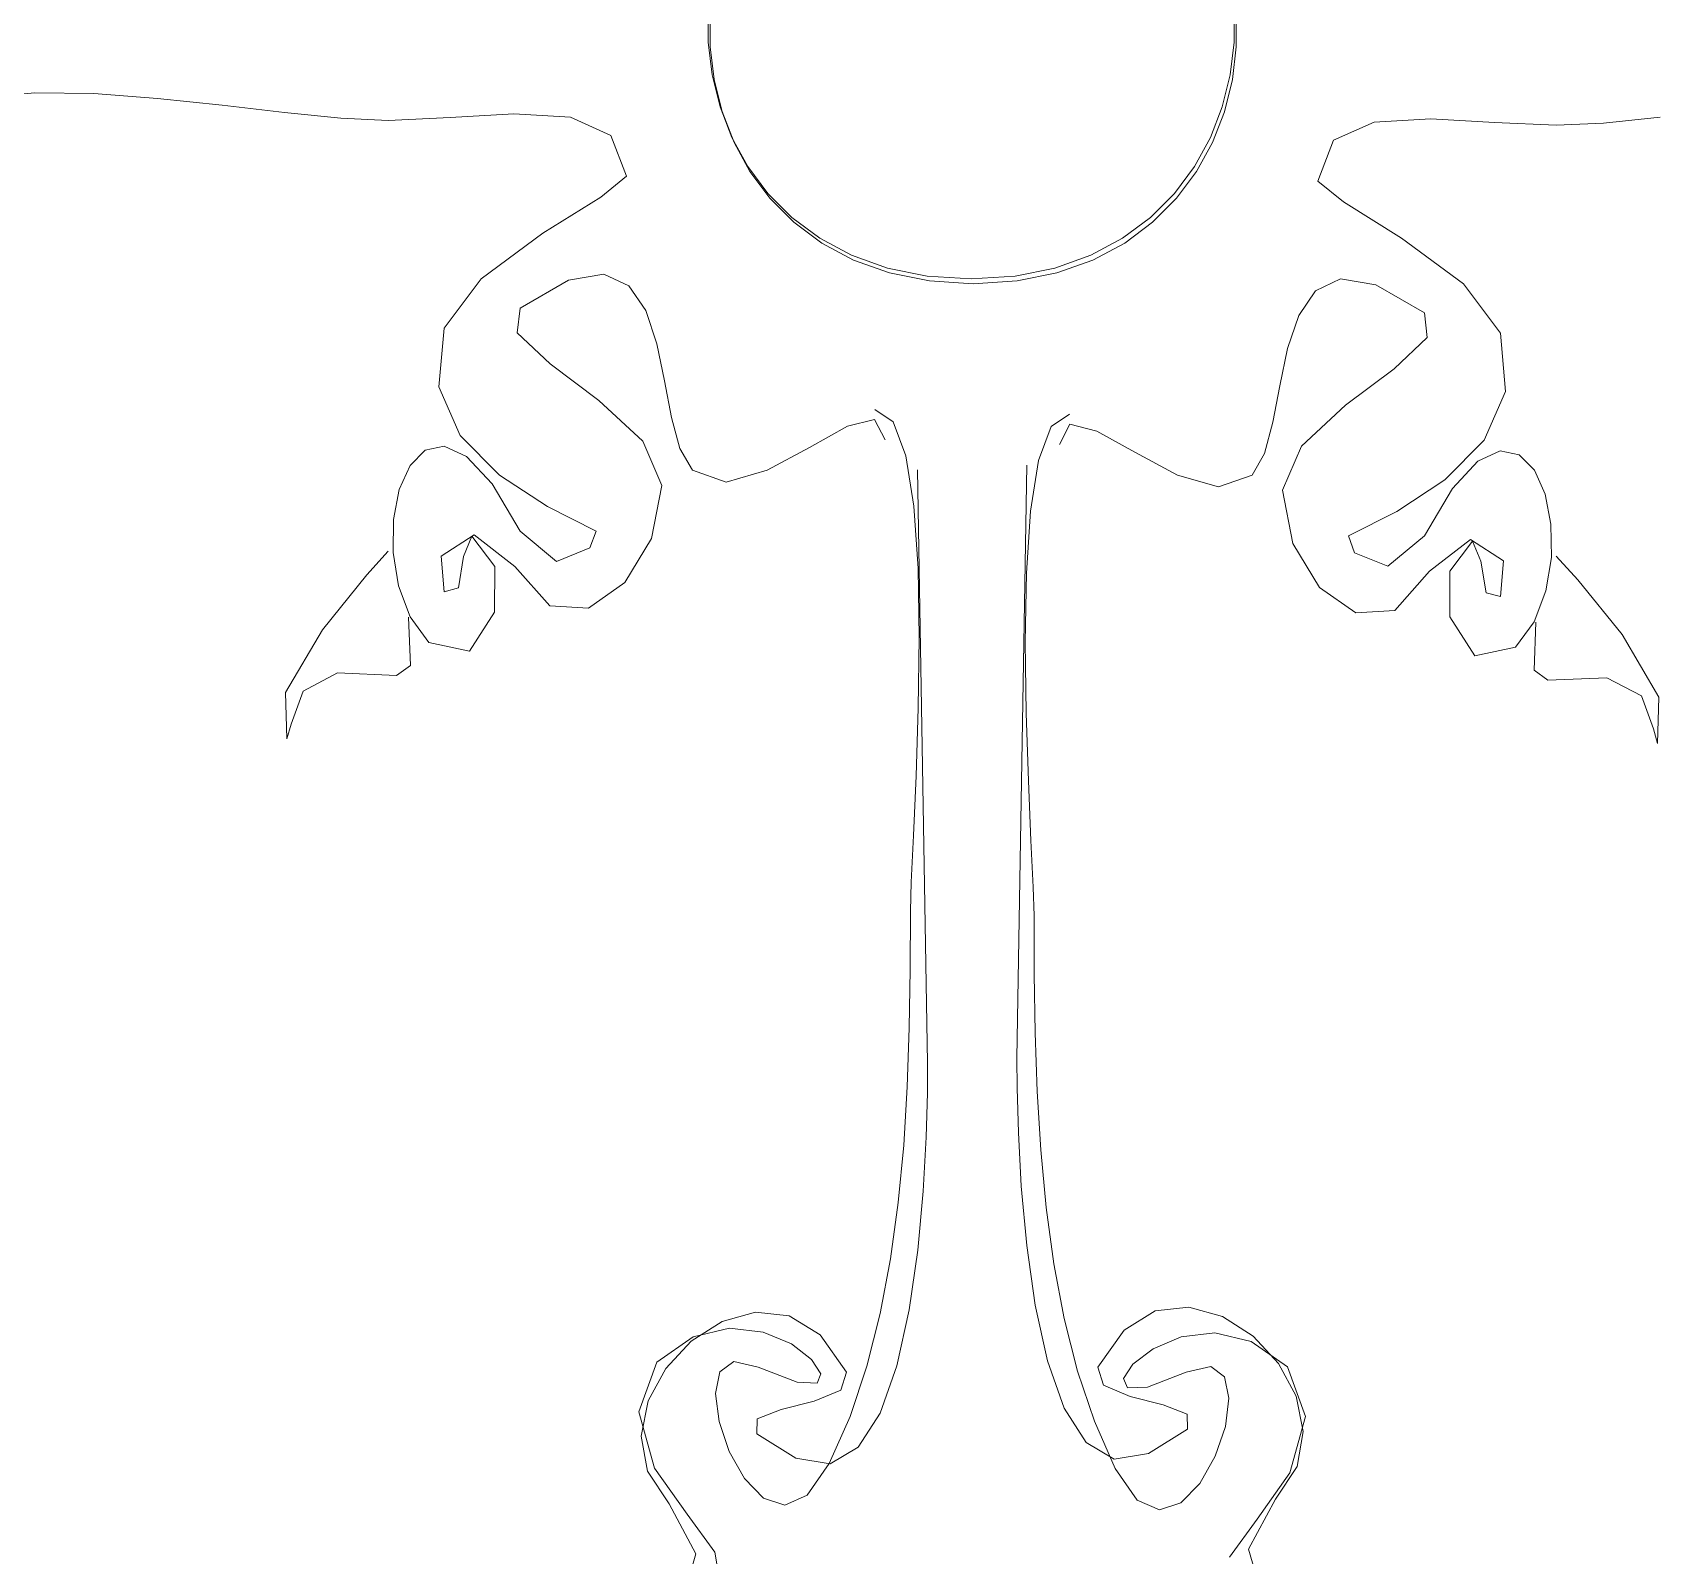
# Model space of a CAD drawing. Header units: centimetres. Extents: x 134057 to 145613, y 5028 to 39996.
# Drawn here: x 136033.87 to 136077.32, y 17554.02 to 17594.7 of the extents above; entities that cross this region are included whole.
import ezdxf

# ---------------------------------------------------------------- set-up
doc = ezdxf.new("R2010")
doc.units = ezdxf.units.CM
doc.layers.add('TEXT', color=3, linetype='Continuous', lineweight=20)

msp = doc.modelspace()

# ---------------------------------------------------------------- linework, layer by layer
at = {"layer": 'TEXT', "color": 2, "linetype": 'Continuous', "lineweight": 13}
for p, q in [((136051.913, 17594.446), (136051.913, 17595.328)), ((136051.913, 17594.446), (136051.913, 17595.328)), ((136065.965, 17595.326), (136065.964, 17594.445)), ((136065.965, 17595.326), (136065.964, 17594.445)), ((136051.968, 17594.319), (136051.968, 17595.2)), ((136051.968, 17594.319), (136051.968, 17595.2)), ((136066.019, 17595.199), (136066.019, 17594.317)), ((136066.019, 17595.199), (136066.019, 17594.317)), ((136052.019, 17593.571), (136051.913, 17594.446)), ((136052.019, 17593.571), (136051.913, 17594.446)), ((136065.964, 17594.445), (136065.858, 17593.569)), ((136065.964, 17594.445), (136065.858, 17593.569)), ((136052.074, 17593.444), (136051.968, 17594.319)), ((136052.074, 17593.444), (136051.968, 17594.319)), ((136066.019, 17594.317), (136065.913, 17593.442)), ((136066.019, 17594.317), (136065.913, 17593.442)), ((136052.232, 17592.716), (136052.019, 17593.571)), ((136052.232, 17592.716), (136052.019, 17593.571)), ((136065.858, 17593.569), (136065.645, 17592.714)), ((136065.858, 17593.569), (136065.645, 17592.714)), ((136032.549, 17592.959), (136033.93, 17593.092)), ((136032.549, 17592.959), (136033.93, 17593.092)), ((136033.93, 17593.092), (136035.514, 17593.07)), ((136033.93, 17593.092), (136035.514, 17593.07)), ((136052.287, 17592.588), (136052.074, 17593.444)), ((136052.287, 17592.588), (136052.074, 17593.444)), ((136065.913, 17593.442), (136065.7, 17592.587)), ((136065.913, 17593.442), (136065.7, 17592.587)), ((136035.514, 17593.07), (136037.213, 17592.942)), ((136035.514, 17593.07), (136037.213, 17592.942)), ((136037.213, 17592.942), (136038.936, 17592.757)), ((136037.213, 17592.942), (136038.936, 17592.757)), ((136038.936, 17592.757), (136040.597, 17592.563)), ((136038.936, 17592.757), (136040.597, 17592.563)), ((136052.551, 17591.894), (136052.232, 17592.716)), ((136052.551, 17591.894), (136052.232, 17592.716)), ((136065.645, 17592.714), (136065.326, 17591.893)), ((136065.645, 17592.714), (136065.326, 17591.893)), ((136040.597, 17592.563), (136042.105, 17592.411)), ((136040.597, 17592.563), (136042.105, 17592.411)), ((136042.105, 17592.411), (136043.372, 17592.35)), ((136042.105, 17592.411), (136043.372, 17592.35)), ((136043.372, 17592.35), (136045.021, 17592.429)), ((136043.372, 17592.35), (136045.021, 17592.429)), ((136045.021, 17592.429), (136046.722, 17592.527)), ((136045.021, 17592.429), (136046.722, 17592.527)), ((136046.722, 17592.527), (136048.235, 17592.437)), ((136046.722, 17592.527), (136048.235, 17592.437)), ((136048.235, 17592.437), (136049.319, 17591.951)), ((136048.235, 17592.437), (136049.319, 17591.951)), ((136052.606, 17591.767), (136052.287, 17592.588)), ((136052.606, 17591.767), (136052.287, 17592.588)), ((136065.7, 17592.587), (136065.381, 17591.765)), ((136065.7, 17592.587), (136065.381, 17591.765)), ((136069.697, 17592.31), (136068.613, 17591.824)), ((136069.697, 17592.31), (136068.613, 17591.824)), ((136071.21, 17592.4), (136069.697, 17592.31)), ((136071.21, 17592.4), (136069.697, 17592.31)), ((136072.912, 17592.301), (136071.21, 17592.4)), ((136072.912, 17592.301), (136071.21, 17592.4)), ((136074.561, 17592.222), (136072.912, 17592.301)), ((136074.561, 17592.222), (136072.912, 17592.301)), ((136075.828, 17592.284), (136074.561, 17592.222)), ((136075.828, 17592.284), (136074.561, 17592.222)), ((136077.336, 17592.436), (136075.828, 17592.284)), ((136077.336, 17592.436), (136075.828, 17592.284)), ((136049.319, 17591.951), (136049.734, 17590.861)), ((136049.319, 17591.951), (136049.734, 17590.861)), ((136052.977, 17591.119), (136052.551, 17591.894)), ((136052.977, 17591.119), (136052.551, 17591.894)), ((136065.326, 17591.893), (136064.9, 17591.118)), ((136065.326, 17591.893), (136064.9, 17591.118)), ((136068.613, 17591.824), (136068.199, 17590.733)), ((136068.613, 17591.824), (136068.199, 17590.733)), ((136053.032, 17590.991), (136052.606, 17591.767)), ((136053.032, 17590.991), (136052.606, 17591.767)), ((136065.381, 17591.765), (136064.955, 17590.99)), ((136065.381, 17591.765), (136064.955, 17590.99)), ((136053.509, 17590.404), (136052.977, 17591.119)), ((136053.509, 17590.404), (136052.977, 17591.119)), ((136053.564, 17590.276), (136053.032, 17590.991)), ((136053.564, 17590.276), (136053.032, 17590.991)), ((136064.9, 17591.118), (136064.368, 17590.402)), ((136064.9, 17591.118), (136064.368, 17590.402)), ((136064.955, 17590.99), (136064.423, 17590.275)), ((136064.955, 17590.99), (136064.423, 17590.275)), ((136049.734, 17590.861), (136049.049, 17590.302)), ((136049.734, 17590.861), (136049.049, 17590.302)), ((136068.199, 17590.733), (136068.884, 17590.175)), ((136068.199, 17590.733), (136068.884, 17590.175)), ((136049.049, 17590.302), (136047.5, 17589.338)), ((136049.049, 17590.302), (136047.5, 17589.338)), ((136054.148, 17589.762), (136053.509, 17590.404)), ((136054.148, 17589.762), (136053.509, 17590.404)), ((136054.203, 17589.634), (136053.564, 17590.276)), ((136054.203, 17589.634), (136053.564, 17590.276)), ((136064.368, 17590.402), (136063.729, 17589.761)), ((136064.368, 17590.402), (136063.729, 17589.761)), ((136064.423, 17590.275), (136063.784, 17589.633)), ((136064.423, 17590.275), (136063.784, 17589.633)), ((136068.884, 17590.175), (136070.432, 17589.21)), ((136068.884, 17590.175), (136070.432, 17589.21)), ((136054.893, 17589.206), (136054.148, 17589.762)), ((136054.893, 17589.206), (136054.148, 17589.762)), ((136054.948, 17589.079), (136054.203, 17589.634)), ((136054.948, 17589.079), (136054.203, 17589.634)), ((136063.729, 17589.761), (136062.984, 17589.205)), ((136063.729, 17589.761), (136062.984, 17589.205)), ((136063.784, 17589.633), (136063.039, 17589.078)), ((136063.784, 17589.633), (136063.039, 17589.078)), ((136047.5, 17589.338), (136045.851, 17588.12)), ((136047.5, 17589.338), (136045.851, 17588.12)), ((136055.744, 17588.751), (136054.893, 17589.206)), ((136055.744, 17588.751), (136054.893, 17589.206)), ((136062.984, 17589.205), (136062.132, 17588.75)), ((136062.984, 17589.205), (136062.132, 17588.75)), ((136070.432, 17589.21), (136072.082, 17587.992)), ((136070.432, 17589.21), (136072.082, 17587.992)), ((136055.799, 17588.623), (136054.948, 17589.079)), ((136055.799, 17588.623), (136054.948, 17589.079)), ((136056.702, 17588.409), (136055.744, 17588.751)), ((136056.702, 17588.409), (136055.744, 17588.751)), ((136062.132, 17588.75), (136061.174, 17588.408)), ((136062.132, 17588.75), (136061.174, 17588.408)), ((136063.039, 17589.078), (136062.187, 17588.623)), ((136063.039, 17589.078), (136062.187, 17588.623)), ((136056.757, 17588.281), (136055.799, 17588.623)), ((136056.757, 17588.281), (136055.799, 17588.623)), ((136057.767, 17588.193), (136056.702, 17588.409)), ((136057.767, 17588.193), (136056.702, 17588.409)), ((136061.174, 17588.408), (136060.11, 17588.193)), ((136061.174, 17588.408), (136060.11, 17588.193)), ((136062.187, 17588.623), (136061.229, 17588.281)), ((136062.187, 17588.623), (136061.229, 17588.281)), ((136045.851, 17588.12), (136044.861, 17586.8)), ((136045.851, 17588.12), (136044.861, 17586.8)), ((136046.891, 17587.341), (136048.185, 17588.088)), ((136046.891, 17587.341), (136048.185, 17588.088)), ((136048.185, 17588.088), (136049.133, 17588.245)), ((136048.185, 17588.088), (136049.133, 17588.245)), ((136049.133, 17588.245), (136049.799, 17587.933)), ((136049.133, 17588.245), (136049.799, 17587.933)), ((136049.799, 17587.933), (136050.248, 17587.273)), ((136049.799, 17587.933), (136050.248, 17587.273)), ((136057.822, 17588.066), (136056.757, 17588.281)), ((136057.822, 17588.066), (136056.757, 17588.281)), ((136058.937, 17588.118), (136057.767, 17588.193)), ((136058.937, 17588.118), (136057.767, 17588.193)), ((136058.992, 17587.99), (136057.822, 17588.066)), ((136058.992, 17587.99), (136057.822, 17588.066)), ((136058.939, 17588.118), (136058.937, 17588.118)), ((136058.939, 17588.118), (136058.937, 17588.118)), ((136060.11, 17588.193), (136058.939, 17588.118)), ((136060.11, 17588.193), (136058.939, 17588.118)), ((136058.994, 17587.99), (136058.992, 17587.99)), ((136058.994, 17587.99), (136058.992, 17587.99)), ((136060.165, 17588.065), (136058.994, 17587.99)), ((136060.165, 17588.065), (136058.994, 17587.99)), ((136061.229, 17588.281), (136060.165, 17588.065)), ((136061.229, 17588.281), (136060.165, 17588.065)), ((136068.799, 17588.118), (136068.133, 17587.805)), ((136068.799, 17588.118), (136068.133, 17587.805)), ((136069.747, 17587.961), (136068.799, 17588.118)), ((136069.747, 17587.961), (136068.799, 17588.118)), ((136071.041, 17587.214), (136069.747, 17587.961)), ((136071.041, 17587.214), (136069.747, 17587.961)), ((136072.082, 17587.992), (136073.072, 17586.672)), ((136072.082, 17587.992), (136073.072, 17586.672)), ((136068.133, 17587.805), (136067.685, 17587.145)), ((136068.133, 17587.805), (136067.685, 17587.145)), ((136046.818, 17586.68), (136046.891, 17587.341)), ((136046.818, 17586.68), (136046.891, 17587.341)), ((136050.248, 17587.273), (136050.544, 17586.387)), ((136050.248, 17587.273), (136050.544, 17586.387)), ((136067.685, 17587.145), (136067.389, 17586.259)), ((136067.685, 17587.145), (136067.389, 17586.259)), ((136071.115, 17586.552), (136071.041, 17587.214)), ((136071.115, 17586.552), (136071.041, 17587.214)), ((136044.861, 17586.8), (136044.724, 17585.236)), ((136044.861, 17586.8), (136044.724, 17585.236)), ((136047.699, 17585.849), (136046.818, 17586.68)), ((136047.699, 17585.849), (136046.818, 17586.68)), ((136073.072, 17586.672), (136073.208, 17585.109)), ((136073.072, 17586.672), (136073.208, 17585.109)), ((136050.544, 17586.387), (136050.752, 17585.396)), ((136050.544, 17586.387), (136050.752, 17585.396)), ((136067.389, 17586.259), (136067.181, 17585.268)), ((136067.389, 17586.259), (136067.181, 17585.268)), ((136070.233, 17585.721), (136071.115, 17586.552)), ((136070.233, 17585.721), (136071.115, 17586.552)), ((136048.996, 17584.875), (136047.699, 17585.849)), ((136048.996, 17584.875), (136047.699, 17585.849)), ((136068.936, 17584.748), (136070.233, 17585.721)), ((136068.936, 17584.748), (136070.233, 17585.721)), ((136050.752, 17585.396), (136050.936, 17584.422)), ((136050.752, 17585.396), (136050.936, 17584.422)), ((136044.724, 17585.236), (136045.296, 17583.939)), ((136044.724, 17585.236), (136045.296, 17583.939)), ((136050.17, 17583.785), (136048.996, 17584.875)), ((136050.17, 17583.785), (136048.996, 17584.875)), ((136067.181, 17585.268), (136066.996, 17584.294)), ((136067.181, 17585.268), (136066.996, 17584.294)), ((136073.208, 17585.109), (136072.636, 17583.811)), ((136073.208, 17585.109), (136072.636, 17583.811)), ((136050.936, 17584.422), (136051.162, 17583.586)), ((136050.936, 17584.422), (136051.162, 17583.586)), ((136056.854, 17584.302), (136056.367, 17584.634)), ((136056.854, 17584.302), (136056.367, 17584.634)), ((136061.079, 17584.175), (136061.566, 17584.506)), ((136061.079, 17584.175), (136061.566, 17584.506)), ((136067.762, 17583.657), (136068.936, 17584.748)), ((136067.762, 17583.657), (136068.936, 17584.748)), ((136054.624, 17583.619), (136055.635, 17584.183)), ((136054.624, 17583.619), (136055.635, 17584.183)), ((136055.635, 17584.183), (136056.36, 17584.363)), ((136055.635, 17584.183), (136056.36, 17584.363)), ((136056.36, 17584.363), (136056.638, 17583.822)), ((136056.36, 17584.363), (136056.638, 17583.822)), ((136057.193, 17583.396), (136056.854, 17584.302)), ((136057.193, 17583.396), (136056.854, 17584.302)), ((136060.739, 17583.269), (136061.079, 17584.175)), ((136060.739, 17583.269), (136061.079, 17584.175)), ((136061.573, 17584.236), (136061.295, 17583.694)), ((136061.573, 17584.236), (136061.295, 17583.694)), ((136062.298, 17584.055), (136061.573, 17584.236)), ((136062.298, 17584.055), (136061.573, 17584.236)), ((136063.309, 17583.491), (136062.298, 17584.055)), ((136063.309, 17583.491), (136062.298, 17584.055)), ((136066.996, 17584.294), (136066.771, 17583.458)), ((136066.996, 17584.294), (136066.771, 17583.458)), ((136044.356, 17583.548), (136043.953, 17583.137)), ((136044.356, 17583.548), (136043.953, 17583.137)), ((136044.865, 17583.653), (136044.356, 17583.548)), ((136044.865, 17583.653), (136044.356, 17583.548)), ((136045.465, 17583.377), (136044.865, 17583.653)), ((136045.465, 17583.377), (136044.865, 17583.653)), ((136045.296, 17583.939), (136046.342, 17582.882)), ((136045.296, 17583.939), (136046.342, 17582.882)), ((136050.681, 17582.603), (136050.17, 17583.785)), ((136050.681, 17582.603), (136050.17, 17583.785)), ((136051.162, 17583.586), (136051.494, 17583.009)), ((136051.162, 17583.586), (136051.494, 17583.009)), ((136053.489, 17583.009), (136054.624, 17583.619)), ((136053.489, 17583.009), (136054.624, 17583.619)), ((136067.251, 17582.476), (136067.762, 17583.657)), ((136067.251, 17582.476), (136067.762, 17583.657)), ((136072.636, 17583.811), (136071.59, 17582.754)), ((136072.636, 17583.811), (136071.59, 17582.754)), ((136043.953, 17583.137), (136043.667, 17582.494)), ((136043.953, 17583.137), (136043.667, 17582.494)), ((136046.145, 17582.646), (136045.465, 17583.377)), ((136046.145, 17582.646), (136045.465, 17583.377)), ((136057.407, 17582.046), (136057.193, 17583.396)), ((136057.407, 17582.046), (136057.193, 17583.396)), ((136060.428, 17583.145), (136060.157, 17567.307)), ((136060.428, 17583.145), (136060.157, 17567.307)), ((136060.525, 17581.919), (136060.739, 17583.269)), ((136060.525, 17581.919), (136060.739, 17583.269)), ((136064.444, 17582.882), (136063.309, 17583.491)), ((136064.444, 17582.882), (136063.309, 17583.491)), ((136066.771, 17583.458), (136066.439, 17582.882)), ((136066.771, 17583.458), (136066.439, 17582.882)), ((136071.788, 17582.519), (136072.467, 17583.25)), ((136071.788, 17582.519), (136072.467, 17583.25)), ((136072.467, 17583.25), (136073.068, 17583.526)), ((136072.467, 17583.25), (136073.068, 17583.526)), ((136073.068, 17583.526), (136073.576, 17583.421)), ((136073.068, 17583.526), (136073.576, 17583.421)), ((136073.576, 17583.421), (136073.98, 17583.01)), ((136073.576, 17583.421), (136073.98, 17583.01)), ((136046.342, 17582.882), (136047.629, 17582.039)), ((136046.342, 17582.882), (136047.629, 17582.039)), ((136051.494, 17583.009), (136052.392, 17582.694)), ((136051.494, 17583.009), (136052.392, 17582.694)), ((136052.392, 17582.694), (136053.489, 17583.009)), ((136052.392, 17582.694), (136053.489, 17583.009)), ((136057.505, 17583.017), (136057.775, 17567.18)), ((136057.505, 17583.017), (136057.775, 17567.18)), ((136065.541, 17582.566), (136064.444, 17582.882)), ((136065.541, 17582.566), (136064.444, 17582.882)), ((136066.439, 17582.882), (136065.541, 17582.566)), ((136066.439, 17582.882), (136065.541, 17582.566)), ((136071.59, 17582.754), (136070.304, 17581.912)), ((136071.59, 17582.754), (136070.304, 17581.912)), ((136073.98, 17583.01), (136074.265, 17582.367)), ((136073.98, 17583.01), (136074.265, 17582.367)), ((136043.667, 17582.494), (136043.512, 17581.694)), ((136043.667, 17582.494), (136043.512, 17581.694)), ((136046.891, 17581.385), (136046.145, 17582.646)), ((136046.891, 17581.385), (136046.145, 17582.646)), ((136050.403, 17581.183), (136050.681, 17582.603)), ((136050.403, 17581.183), (136050.681, 17582.603)), ((136067.529, 17581.055), (136067.251, 17582.476)), ((136067.529, 17581.055), (136067.251, 17582.476)), ((136071.041, 17581.258), (136071.788, 17582.519)), ((136071.041, 17581.258), (136071.788, 17582.519)), ((136074.265, 17582.367), (136074.42, 17581.567)), ((136074.265, 17582.367), (136074.42, 17581.567)), ((136047.629, 17582.039), (136048.922, 17581.385)), ((136047.629, 17582.039), (136048.922, 17581.385)), ((136057.519, 17580.384), (136057.407, 17582.046)), ((136057.519, 17580.384), (136057.407, 17582.046)), ((136060.413, 17580.257), (136060.525, 17581.919)), ((136060.413, 17580.257), (136060.525, 17581.919)), ((136070.304, 17581.912), (136069.011, 17581.258)), ((136070.304, 17581.912), (136069.011, 17581.258)), ((136043.512, 17581.694), (136043.501, 17580.811)), ((136043.512, 17581.694), (136043.501, 17580.811)), ((136047.869, 17580.573), (136046.891, 17581.385)), ((136047.869, 17580.573), (136046.891, 17581.385)), ((136048.922, 17581.385), (136048.756, 17580.934)), ((136048.922, 17581.385), (136048.756, 17580.934)), ((136074.42, 17581.567), (136074.432, 17580.683)), ((136074.42, 17581.567), (136074.432, 17580.683)), ((136044.781, 17580.718), (136045.663, 17581.285)), ((136044.781, 17580.718), (136045.663, 17581.285)), ((136045.603, 17581.245), (136045.385, 17580.708)), ((136045.603, 17581.245), (136045.385, 17580.708)), ((136046.214, 17580.438), (136045.603, 17581.245)), ((136046.214, 17580.438), (136045.603, 17581.245)), ((136045.663, 17581.285), (136046.756, 17580.438)), ((136045.663, 17581.285), (136046.756, 17580.438)), ((136048.756, 17580.934), (136047.869, 17580.573)), ((136048.756, 17580.934), (136047.869, 17580.573)), ((136049.689, 17580.009), (136050.403, 17581.183)), ((136049.689, 17580.009), (136050.403, 17581.183)), ((136068.243, 17579.881), (136067.529, 17581.055)), ((136068.243, 17579.881), (136067.529, 17581.055)), ((136069.011, 17581.258), (136069.176, 17580.806)), ((136069.011, 17581.258), (136069.176, 17580.806)), ((136070.064, 17580.445), (136071.041, 17581.258)), ((136070.064, 17580.445), (136071.041, 17581.258)), ((136072.27, 17581.157), (136071.177, 17580.31)), ((136072.27, 17581.157), (136071.177, 17580.31)), ((136071.718, 17580.31), (136072.329, 17581.118)), ((136071.718, 17580.31), (136072.329, 17581.118)), ((136073.152, 17580.591), (136072.27, 17581.157)), ((136073.152, 17580.591), (136072.27, 17581.157)), ((136072.329, 17581.118), (136072.547, 17580.581)), ((136072.329, 17581.118), (136072.547, 17580.581)), ((136043.372, 17580.844), (136042.796, 17580.213)), ((136043.372, 17580.844), (136042.796, 17580.213)), ((136043.501, 17580.811), (136043.645, 17579.919)), ((136043.501, 17580.811), (136043.645, 17579.919)), ((136044.861, 17579.761), (136044.781, 17580.718)), ((136044.861, 17579.761), (136044.781, 17580.718)), ((136045.385, 17580.708), (136045.244, 17579.866)), ((136045.385, 17580.708), (136045.244, 17579.866)), ((136069.176, 17580.806), (136070.064, 17580.445)), ((136069.176, 17580.806), (136070.064, 17580.445)), ((136072.547, 17580.581), (136072.689, 17579.739)), ((136072.547, 17580.581), (136072.689, 17579.739)), ((136073.072, 17579.633), (136073.152, 17580.591)), ((136073.072, 17579.633), (136073.152, 17580.591)), ((136074.432, 17580.683), (136074.287, 17579.791)), ((136074.432, 17580.683), (136074.287, 17579.791)), ((136074.561, 17580.716), (136075.136, 17580.086)), ((136074.561, 17580.716), (136075.136, 17580.086)), ((136042.796, 17580.213), (136041.612, 17578.745)), ((136042.796, 17580.213), (136041.612, 17578.745)), ((136046.209, 17579.219), (136046.214, 17580.438)), ((136046.209, 17579.219), (136046.214, 17580.438)), ((136046.756, 17580.438), (136047.684, 17579.389)), ((136046.756, 17580.438), (136047.684, 17579.389)), ((136057.551, 17578.542), (136057.519, 17580.384)), ((136057.551, 17578.542), (136057.519, 17580.384)), ((136060.381, 17578.415), (136060.413, 17580.257)), ((136060.381, 17578.415), (136060.413, 17580.257)), ((136071.177, 17580.31), (136070.249, 17579.262)), ((136071.177, 17580.31), (136070.249, 17579.262)), ((136071.723, 17579.092), (136071.718, 17580.31)), ((136071.723, 17579.092), (136071.718, 17580.31)), ((136075.136, 17580.086), (136076.321, 17578.618)), ((136075.136, 17580.086), (136076.321, 17578.618)), ((136043.645, 17579.919), (136043.959, 17579.093)), ((136043.645, 17579.919), (136043.959, 17579.093)), ((136045.244, 17579.866), (136044.861, 17579.761)), ((136045.244, 17579.866), (136044.861, 17579.761)), ((136048.722, 17579.329), (136049.689, 17580.009)), ((136048.722, 17579.329), (136049.689, 17580.009)), ((136069.21, 17579.201), (136068.243, 17579.881)), ((136069.21, 17579.201), (136068.243, 17579.881)), ((136072.689, 17579.739), (136073.072, 17579.633)), ((136072.689, 17579.739), (136073.072, 17579.633)), ((136074.287, 17579.791), (136073.973, 17578.965)), ((136074.287, 17579.791), (136073.973, 17578.965)), ((136045.543, 17578.181), (136046.209, 17579.219)), ((136045.543, 17578.181), (136046.209, 17579.219)), ((136047.684, 17579.389), (136048.722, 17579.329)), ((136047.684, 17579.389), (136048.722, 17579.329)), ((136070.249, 17579.262), (136069.21, 17579.201)), ((136070.249, 17579.262), (136069.21, 17579.201)), ((136043.963, 17577.795), (136043.913, 17579.084)), ((136043.963, 17577.795), (136043.913, 17579.084)), ((136043.959, 17579.093), (136044.455, 17578.407)), ((136043.959, 17579.093), (136044.455, 17578.407)), ((136072.39, 17578.054), (136071.723, 17579.092)), ((136072.39, 17578.054), (136071.723, 17579.092)), ((136073.973, 17578.965), (136073.478, 17578.28)), ((136073.973, 17578.965), (136073.478, 17578.28)), ((136073.969, 17577.668), (136074.019, 17578.956)), ((136073.969, 17577.668), (136074.019, 17578.956)), ((136041.612, 17578.745), (136040.631, 17577.075)), ((136041.612, 17578.745), (136040.631, 17577.075)), ((136044.455, 17578.407), (136045.543, 17578.181)), ((136044.455, 17578.407), (136045.543, 17578.181)), ((136057.527, 17576.652), (136057.551, 17578.542)), ((136057.527, 17576.652), (136057.551, 17578.542)), ((136060.406, 17576.524), (136060.381, 17578.415)), ((136060.406, 17576.524), (136060.381, 17578.415)), ((136076.321, 17578.618), (136077.302, 17576.947)), ((136076.321, 17578.618), (136077.302, 17576.947)), ((136073.478, 17578.28), (136072.39, 17578.054)), ((136073.478, 17578.28), (136072.39, 17578.054)), ((136041.096, 17577.108), (136042.018, 17577.595)), ((136041.096, 17577.108), (136042.018, 17577.595)), ((136042.018, 17577.595), (136043.592, 17577.53)), ((136042.018, 17577.595), (136043.592, 17577.53)), ((136043.592, 17577.53), (136043.963, 17577.795)), ((136043.592, 17577.53), (136043.963, 17577.795)), ((136074.34, 17577.402), (136073.969, 17577.668)), ((136074.34, 17577.402), (136073.969, 17577.668)), ((136075.915, 17577.467), (136074.34, 17577.402)), ((136075.915, 17577.467), (136074.34, 17577.402)), ((136076.837, 17576.981), (136075.915, 17577.467)), ((136076.837, 17576.981), (136075.915, 17577.467)), ((136040.631, 17577.075), (136040.664, 17575.835)), ((136040.631, 17577.075), (136040.664, 17575.835)), ((136040.775, 17576.231), (136041.096, 17577.108)), ((136040.775, 17576.231), (136041.096, 17577.108)), ((136057.468, 17574.844), (136057.527, 17576.652)), ((136057.468, 17574.844), (136057.527, 17576.652)), ((136077.158, 17576.104), (136076.837, 17576.981)), ((136077.158, 17576.104), (136076.837, 17576.981)), ((136077.302, 17576.947), (136077.268, 17575.708)), ((136077.302, 17576.947), (136077.268, 17575.708)), ((136040.664, 17575.835), (136040.775, 17576.231)), ((136040.664, 17575.835), (136040.775, 17576.231)), ((136060.465, 17574.716), (136060.406, 17576.524)), ((136060.465, 17574.716), (136060.406, 17576.524)), ((136077.268, 17575.708), (136077.158, 17576.104)), ((136077.268, 17575.708), (136077.158, 17576.104)), ((136057.398, 17573.25), (136057.468, 17574.844)), ((136057.398, 17573.25), (136057.468, 17574.844)), ((136060.535, 17573.123), (136060.465, 17574.716)), ((136060.535, 17573.123), (136060.465, 17574.716)), ((136057.339, 17572.003), (136057.398, 17573.25)), ((136057.339, 17572.003), (136057.398, 17573.25)), ((136060.593, 17571.875), (136060.535, 17573.123)), ((136060.593, 17571.875), (136060.535, 17573.123)), ((136057.314, 17571.233), (136057.339, 17572.003)), ((136057.314, 17571.233), (136057.339, 17572.003)), ((136060.618, 17571.105), (136060.593, 17571.875)), ((136060.618, 17571.105), (136060.593, 17571.875)), ((136057.309, 17569.679), (136057.314, 17571.233)), ((136057.309, 17569.679), (136057.314, 17571.233)), ((136060.624, 17569.552), (136060.618, 17571.105)), ((136060.624, 17569.552), (136060.618, 17571.105)), ((136057.284, 17568.113), (136057.309, 17569.679)), ((136057.284, 17568.113), (136057.309, 17569.679)), ((136060.648, 17567.985), (136060.624, 17569.552)), ((136060.648, 17567.985), (136060.624, 17569.552)), ((136057.23, 17566.545), (136057.284, 17568.113)), ((136057.23, 17566.545), (136057.284, 17568.113)), ((136060.702, 17566.417), (136060.648, 17567.985)), ((136060.702, 17566.417), (136060.648, 17567.985)), ((136057.775, 17567.18), (136057.768, 17566.38)), ((136057.775, 17567.18), (136057.768, 17566.38)), ((136060.157, 17567.307), (136060.164, 17566.507)), ((136060.157, 17567.307), (136060.164, 17566.507)), ((136057.137, 17564.986), (136057.23, 17566.545)), ((136057.137, 17564.986), (136057.23, 17566.545)), ((136057.768, 17566.38), (136057.734, 17565.198)), ((136057.768, 17566.38), (136057.734, 17565.198)), ((136060.164, 17566.507), (136060.198, 17565.325)), ((136060.164, 17566.507), (136060.198, 17565.325)), ((136060.796, 17564.859), (136060.702, 17566.417)), ((136060.796, 17564.859), (136060.702, 17566.417)), ((136060.198, 17565.325), (136060.278, 17563.884)), ((136060.198, 17565.325), (136060.278, 17563.884)), ((136056.993, 17563.449), (136057.137, 17564.986)), ((136056.993, 17563.449), (136057.137, 17564.986)), ((136057.734, 17565.198), (136057.655, 17563.756)), ((136057.734, 17565.198), (136057.655, 17563.756)), ((136060.94, 17563.322), (136060.796, 17564.859)), ((136060.94, 17563.322), (136060.796, 17564.859)), ((136057.655, 17563.756), (136057.511, 17562.176)), ((136057.655, 17563.756), (136057.511, 17562.176)), ((136060.278, 17563.884), (136060.421, 17562.304)), ((136060.278, 17563.884), (136060.421, 17562.304)), ((136056.788, 17561.944), (136056.993, 17563.449)), ((136056.788, 17561.944), (136056.993, 17563.449)), ((136061.144, 17561.817), (136060.94, 17563.322)), ((136061.144, 17561.817), (136060.94, 17563.322)), ((136060.421, 17562.304), (136060.648, 17560.708)), ((136060.421, 17562.304), (136060.648, 17560.708)), ((136056.512, 17560.483), (136056.788, 17561.944)), ((136056.512, 17560.483), (136056.788, 17561.944)), ((136057.511, 17562.176), (136057.285, 17560.58)), ((136057.511, 17562.176), (136057.285, 17560.58)), ((136061.421, 17560.356), (136061.144, 17561.817)), ((136061.421, 17560.356), (136061.144, 17561.817)), ((136053.179, 17560.524), (136052.285, 17560.276)), ((136053.179, 17560.524), (136052.285, 17560.276)), ((136054.077, 17560.427), (136053.179, 17560.524)), ((136054.077, 17560.427), (136053.179, 17560.524)), ((136057.285, 17560.58), (136056.957, 17559.09)), ((136057.285, 17560.58), (136056.957, 17559.09)), ((136060.648, 17560.708), (136060.976, 17559.218)), ((136060.648, 17560.708), (136060.976, 17559.218)), ((136063.022, 17560.044), (136063.855, 17560.555)), ((136063.022, 17560.044), (136063.855, 17560.555)), ((136063.855, 17560.555), (136064.753, 17560.652)), ((136063.855, 17560.555), (136064.753, 17560.652)), ((136064.753, 17560.652), (136065.648, 17560.403)), ((136064.753, 17560.652), (136065.648, 17560.403)), ((136052.285, 17560.276), (136051.464, 17559.751)), ((136052.285, 17560.276), (136051.464, 17559.751)), ((136051.517, 17559.867), (136052.487, 17560.096)), ((136051.517, 17559.867), (136052.487, 17560.096)), ((136052.487, 17560.096), (136053.384, 17559.992)), ((136052.487, 17560.096), (136053.384, 17559.992)), ((136054.91, 17559.916), (136054.077, 17560.427)), ((136054.91, 17559.916), (136054.077, 17560.427)), ((136056.153, 17559.078), (136056.512, 17560.483)), ((136056.153, 17559.078), (136056.512, 17560.483)), ((136061.779, 17558.95), (136061.421, 17560.356)), ((136061.779, 17558.95), (136061.421, 17560.356)), ((136065.648, 17560.403), (136066.469, 17559.879)), ((136065.648, 17560.403), (136066.469, 17559.879)), ((136050.546, 17559.185), (136051.517, 17559.867)), ((136050.546, 17559.185), (136051.517, 17559.867)), ((136051.464, 17559.751), (136050.785, 17559.02)), ((136051.464, 17559.751), (136050.785, 17559.02)), ((136053.384, 17559.992), (136054.137, 17559.675)), ((136053.384, 17559.992), (136054.137, 17559.675)), ((136054.137, 17559.675), (136054.676, 17559.262)), ((136054.137, 17559.675), (136054.676, 17559.262)), ((136055.61, 17558.922), (136054.91, 17559.916)), ((136055.61, 17558.922), (136054.91, 17559.916)), ((136062.323, 17559.05), (136063.022, 17560.044)), ((136062.323, 17559.05), (136063.022, 17560.044)), ((136064.549, 17559.865), (136063.795, 17559.547)), ((136064.549, 17559.865), (136063.795, 17559.547)), ((136065.446, 17559.969), (136064.549, 17559.865)), ((136065.446, 17559.969), (136064.549, 17559.865)), ((136066.416, 17559.739), (136065.446, 17559.969)), ((136066.416, 17559.739), (136065.446, 17559.969)), ((136067.386, 17559.058), (136066.416, 17559.739)), ((136067.386, 17559.058), (136066.416, 17559.739)), ((136066.469, 17559.879), (136067.147, 17559.147)), ((136066.469, 17559.879), (136067.147, 17559.147)), ((136054.676, 17559.262), (136054.928, 17558.874)), ((136054.676, 17559.262), (136054.928, 17558.874)), ((136060.976, 17559.218), (136061.424, 17557.955)), ((136060.976, 17559.218), (136061.424, 17557.955)), ((136063.795, 17559.547), (136063.257, 17559.135)), ((136063.795, 17559.547), (136063.257, 17559.135)), ((136050.065, 17557.861), (136050.546, 17559.185)), ((136050.065, 17557.861), (136050.546, 17559.185)), ((136050.785, 17559.02), (136050.317, 17558.15)), ((136050.785, 17559.02), (136050.317, 17558.15)), ((136052.229, 17558.925), (136052.111, 17558.349)), ((136052.229, 17558.925), (136052.111, 17558.349)), ((136052.597, 17559.201), (136052.229, 17558.925)), ((136052.597, 17559.201), (136052.229, 17558.925)), ((136053.253, 17559.05), (136052.597, 17559.201)), ((136053.253, 17559.05), (136052.597, 17559.201)), ((136054.288, 17558.649), (136053.253, 17559.05)), ((136054.288, 17558.649), (136053.253, 17559.05)), ((136054.928, 17558.874), (136054.822, 17558.63)), ((136054.928, 17558.874), (136054.822, 17558.63)), ((136055.462, 17558.442), (136055.61, 17558.922)), ((136055.462, 17558.442), (136055.61, 17558.922)), ((136055.703, 17557.739), (136056.153, 17559.078)), ((136055.703, 17557.739), (136056.153, 17559.078)), ((136056.957, 17559.09), (136056.509, 17557.827)), ((136056.957, 17559.09), (136056.509, 17557.827)), ((136062.23, 17557.611), (136061.779, 17558.95)), ((136062.23, 17557.611), (136061.779, 17558.95)), ((136062.47, 17558.569), (136062.323, 17559.05)), ((136062.47, 17558.569), (136062.323, 17559.05)), ((136063.257, 17559.135), (136063.005, 17558.747)), ((136063.257, 17559.135), (136063.005, 17558.747)), ((136063.644, 17558.521), (136064.679, 17558.922)), ((136063.644, 17558.521), (136064.679, 17558.922)), ((136064.679, 17558.922), (136065.335, 17559.073)), ((136064.679, 17558.922), (136065.335, 17559.073)), ((136065.335, 17559.073), (136065.704, 17558.798)), ((136065.335, 17559.073), (136065.704, 17558.798)), ((136065.704, 17558.798), (136065.822, 17558.222)), ((136065.704, 17558.798), (136065.822, 17558.222)), ((136067.147, 17559.147), (136067.615, 17558.277)), ((136067.147, 17559.147), (136067.615, 17558.277)), ((136067.868, 17557.734), (136067.386, 17559.058)), ((136067.868, 17557.734), (136067.386, 17559.058)), ((136052.111, 17558.349), (136052.205, 17557.599)), ((136052.111, 17558.349), (136052.205, 17557.599)), ((136054.822, 17558.63), (136054.288, 17558.649)), ((136054.822, 17558.63), (136054.288, 17558.649)), ((136054.747, 17558.145), (136055.462, 17558.442)), ((136054.747, 17558.145), (136055.462, 17558.442)), ((136063.185, 17558.273), (136062.47, 17558.569)), ((136063.185, 17558.273), (136062.47, 17558.569)), ((136063.005, 17558.747), (136063.11, 17558.503)), ((136063.005, 17558.747), (136063.11, 17558.503)), ((136063.11, 17558.503), (136063.644, 17558.521)), ((136063.11, 17558.503), (136063.644, 17558.521)), ((136050.317, 17558.15), (136050.13, 17557.211)), ((136050.317, 17558.15), (136050.13, 17557.211)), ((136053.223, 17557.669), (136053.867, 17557.924)), ((136053.223, 17557.669), (136053.867, 17557.924)), ((136053.867, 17557.924), (136054.747, 17558.145)), ((136053.867, 17557.924), (136054.747, 17558.145)), ((136061.424, 17557.955), (136062.011, 17557.041)), ((136061.424, 17557.955), (136062.011, 17557.041)), ((136064.066, 17558.051), (136063.185, 17558.273)), ((136064.066, 17558.051), (136063.185, 17558.273)), ((136064.709, 17557.796), (136064.066, 17558.051)), ((136064.709, 17557.796), (136064.066, 17558.051)), ((136065.822, 17558.222), (136065.727, 17557.471)), ((136065.822, 17558.222), (136065.727, 17557.471)), ((136067.615, 17558.277), (136067.803, 17557.339)), ((136067.615, 17558.277), (136067.803, 17557.339)), ((136050.486, 17556.357), (136050.065, 17557.861)), ((136050.486, 17556.357), (136050.065, 17557.861)), ((136052.205, 17557.599), (136052.475, 17556.799)), ((136052.205, 17557.599), (136052.475, 17556.799)), ((136053.219, 17557.271), (136053.223, 17557.669)), ((136053.219, 17557.271), (136053.223, 17557.669)), ((136055.149, 17556.478), (136055.703, 17557.739)), ((136055.149, 17556.478), (136055.703, 17557.739)), ((136056.509, 17557.827), (136055.922, 17556.913)), ((136056.509, 17557.827), (136055.922, 17556.913)), ((136062.784, 17556.35), (136062.23, 17557.611)), ((136062.784, 17556.35), (136062.23, 17557.611)), ((136064.714, 17557.398), (136064.709, 17557.796)), ((136064.714, 17557.398), (136064.709, 17557.796)), ((136065.727, 17557.471), (136065.457, 17556.672)), ((136065.727, 17557.471), (136065.457, 17556.672)), ((136067.447, 17556.23), (136067.868, 17557.734)), ((136067.447, 17556.23), (136067.868, 17557.734)), ((136050.13, 17557.211), (136050.292, 17556.272)), ((136050.13, 17557.211), (136050.292, 17556.272)), ((136054.256, 17556.621), (136053.219, 17557.271)), ((136054.256, 17556.621), (136053.219, 17557.271)), ((136062.011, 17557.041), (136062.756, 17556.598)), ((136062.011, 17557.041), (136062.756, 17556.598)), ((136063.677, 17556.748), (136064.714, 17557.398)), ((136063.677, 17556.748), (136064.714, 17557.398)), ((136067.803, 17557.339), (136067.641, 17556.4)), ((136067.803, 17557.339), (136067.641, 17556.4)), ((136052.475, 17556.799), (136052.883, 17556.077)), ((136052.475, 17556.799), (136052.883, 17556.077)), ((136055.177, 17556.471), (136054.256, 17556.621)), ((136055.177, 17556.471), (136054.256, 17556.621)), ((136055.922, 17556.913), (136055.177, 17556.471)), ((136055.922, 17556.913), (136055.177, 17556.471)), ((136062.756, 17556.598), (136063.677, 17556.748)), ((136062.756, 17556.598), (136063.677, 17556.748)), ((136065.457, 17556.672), (136065.049, 17555.95)), ((136065.457, 17556.672), (136065.049, 17555.95)), ((136050.292, 17556.272), (136050.872, 17555.403)), ((136050.292, 17556.272), (136050.872, 17555.403)), ((136051.358, 17555.124), (136050.486, 17556.357)), ((136051.358, 17555.124), (136050.486, 17556.357)), ((136054.562, 17555.632), (136055.149, 17556.478)), ((136054.562, 17555.632), (136055.149, 17556.478)), ((136063.371, 17555.505), (136062.784, 17556.35)), ((136063.371, 17555.505), (136062.784, 17556.35)), ((136066.574, 17554.997), (136067.447, 17556.23)), ((136066.574, 17554.997), (136067.447, 17556.23)), ((136067.641, 17556.4), (136067.061, 17555.53)), ((136067.641, 17556.4), (136067.061, 17555.53)), ((136052.883, 17556.077), (136053.392, 17555.558)), ((136052.883, 17556.077), (136053.392, 17555.558)), ((136065.049, 17555.95), (136064.541, 17555.43)), ((136065.049, 17555.95), (136064.541, 17555.43)), ((136050.872, 17555.403), (136051.589, 17554.066)), ((136050.872, 17555.403), (136051.589, 17554.066)), ((136053.392, 17555.558), (136053.964, 17555.368)), ((136053.392, 17555.558), (136053.964, 17555.368)), ((136053.964, 17555.368), (136054.562, 17555.632)), ((136053.964, 17555.368), (136054.562, 17555.632)), ((136063.969, 17555.24), (136063.371, 17555.505)), ((136063.969, 17555.24), (136063.371, 17555.505)), ((136064.541, 17555.43), (136063.969, 17555.24)), ((136064.541, 17555.43), (136063.969, 17555.24)), ((136067.061, 17555.53), (136066.344, 17554.193)), ((136067.061, 17555.53), (136066.344, 17554.193)), ((136052.095, 17554.109), (136051.358, 17555.124)), ((136052.095, 17554.109), (136051.358, 17555.124)), ((136065.837, 17553.981), (136066.574, 17554.997)), ((136065.837, 17553.981), (136066.574, 17554.997)), ((136051.589, 17554.066), (136051.227, 17552.831)), ((136051.589, 17554.066), (136051.227, 17552.831)), ((136052.253, 17553.168), (136052.095, 17554.109)), ((136052.253, 17553.168), (136052.095, 17554.109)), ((136066.344, 17554.193), (136066.705, 17552.958)), ((136066.344, 17554.193), (136066.705, 17552.958))]:
    msp.add_line(p, q, dxfattribs=at)

doc.saveas('drawing.dxf')
